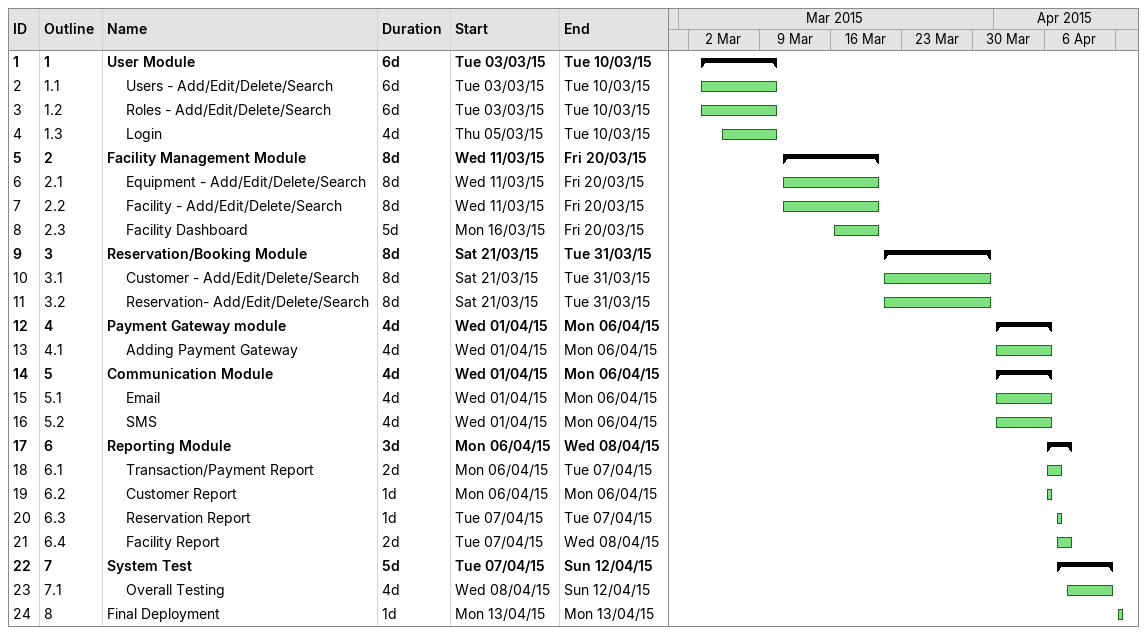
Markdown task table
| ID | WBS | Task | Duration | Start | Finish |
|---|---|---|---|---|---|
| 1 | 1 | **User Module** | 6d | 2015-03-03 | 2015-03-10 |
| 2 | 1.1 | Users - Add/Edit/Delete/Search | 6d | 2015-03-03 | 2015-03-10 |
| 3 | 1.2 | Roles - Add/Edit/Delete/Search | 6d | 2015-03-03 | 2015-03-10 |
| 4 | 1.3 | Login | 4d | 2015-03-05 | 2015-03-10 |
| 5 | 2 | **Facility Management Module** | 8d | 2015-03-11 | 2015-03-20 |
| 6 | 2.1 | Equipment - Add/Edit/Delete/Search | 8d | 2015-03-11 | 2015-03-20 |
| 7 | 2.2 | Facility - Add/Edit/Delete/Search | 8d | 2015-03-11 | 2015-03-20 |
| 8 | 2.3 | Facility Dashboard | 5d | 2015-03-16 | 2015-03-20 |
| 9 | 3 | **Reservation/Booking Module** | 8d | 2015-03-21 | 2015-03-31 |
| 10 | 3.1 | Customer - Add/Edit/Delete/Search | 8d | 2015-03-21 | 2015-03-31 |
| 11 | 3.2 | Reservation- Add/Edit/Delete/Search | 8d | 2015-03-21 | 2015-03-31 |
| 12 | 4 | **Payment Gateway module** | 4d | 2015-04-01 | 2015-04-06 |
| 13 | 4.1 | Adding Payment Gateway | 4d | 2015-04-01 | 2015-04-06 |
| 14 | 5 | **Communication Module** | 4d | 2015-04-01 | 2015-04-06 |
| 15 | 5.1 | Email | 4d | 2015-04-01 | 2015-04-06 |
| 16 | 5.2 | SMS | 4d | 2015-04-01 | 2015-04-06 |
| 17 | 6 | **Reporting Module** | 3d | 2015-04-06 | 2015-04-08 |
| 18 | 6.1 | Transaction/Payment Report | 2d | 2015-04-06 | 2015-04-07 |
| 19 | 6.2 | Customer Report | 1d | 2015-04-06 | 2015-04-06 |
| 20 | 6.3 | Reservation Report | 1d | 2015-04-07 | 2015-04-07 |
| 21 | 6.4 | Facility Report | 2d | 2015-04-07 | 2015-04-08 |
| 22 | 7 | **System Test** | 5d | 2015-04-07 | 2015-04-12 |
| 23 | 7.1 | Overall Testing | 4d | 2015-04-08 | 2015-04-12 |
| 24 | 8 | Final Deployment | 1d | 2015-04-13 | 2015-04-13 |
